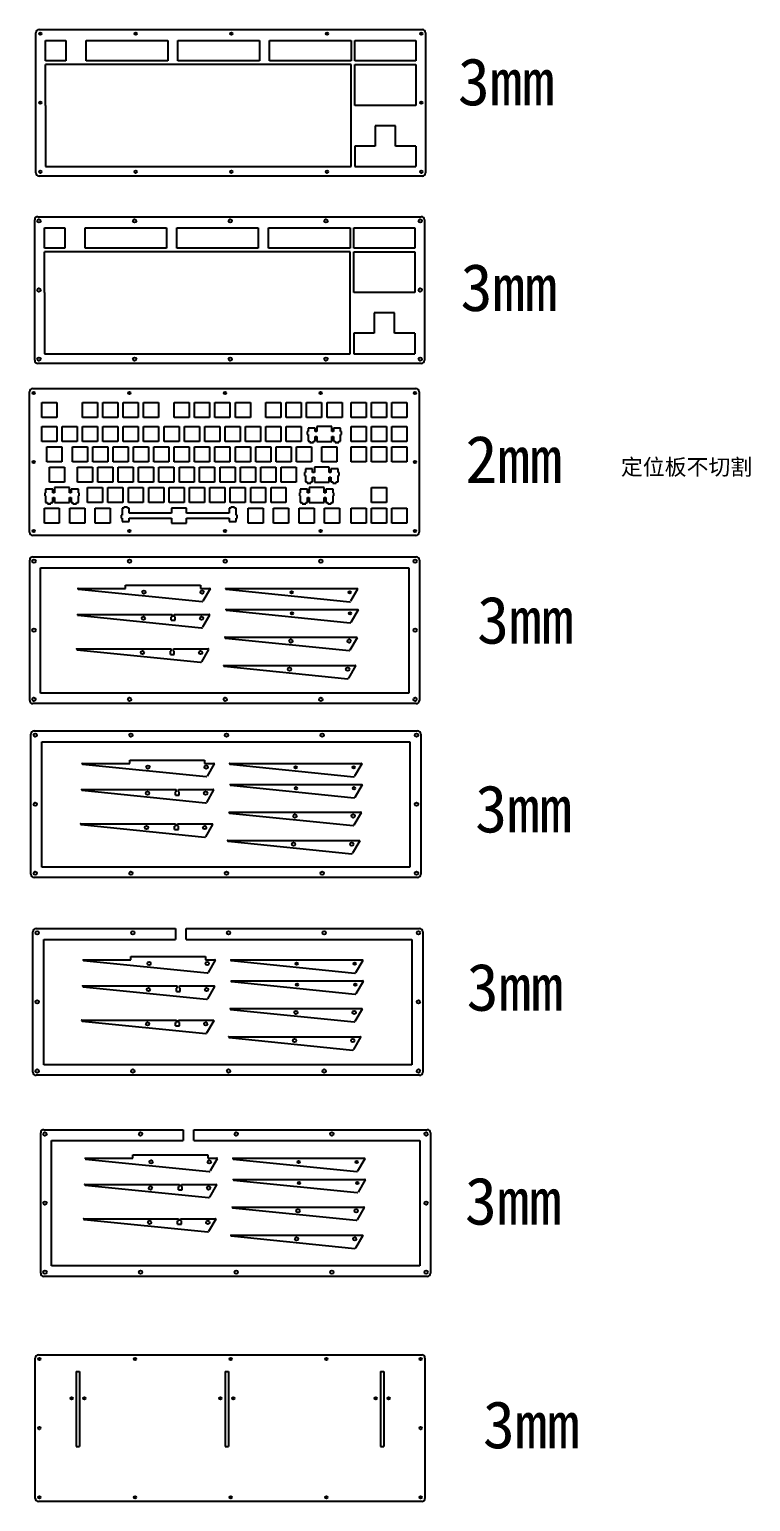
# Model space of a CAD drawing. Extents: x -387 to 1350, y -1226 to 150.
# Drawn here: x 676 to 1350, y -1226 to 150 of the extents above; entities that cross this region are included whole.
import ezdxf

# ---------------------------------------------------------------- set-up
doc = ezdxf.new("R2010")
doc.units = 0
doc.header["$MEASUREMENT"] = 0

msp = doc.modelspace()

# ---------------------------------------------------------------- linework, layer by layer
at = {"color": 0}
for p, q in [((682.2, 15.8), (682.2, 146.8)), ((685.2, 149.8), (1043.5, 149.8)), ((691.2, 139.5), (710.2, 139.5)), ((691.2, 120.4), (691.2, 139.5)), ((710.2, 139.5), (710.2, 120.4)), ((729.3, 139.5), (805.5, 139.5)), ((729.3, 120.4), (729.3, 139.5)), ((805.5, 139.5), (805.5, 120.4)), ((815, 139.5), (891.2, 139.5)), ((815, 120.4), (815, 139.5)), ((891.2, 139.5), (891.2, 120.4)), ((900.7, 139.5), (976.9, 139.5)), ((900.7, 120.4), (900.7, 139.5)), ((976.9, 139.5), (976.9, 120.4)), ((980.4, 139.5), (1037.5, 139.5)), ((980.4, 120.4), (980.4, 139.5)), ((1037.5, 139.5), (1037.5, 120.4)), ((1046.5, 146.8), (1046.5, 15.8)), ((710.2, 120.4), (691.2, 120.4)), ((976.9, 117), (691.2, 117)), ((805.5, 120.4), (729.3, 120.4)), ((891.2, 120.4), (815, 120.4)), ((976.9, 120.4), (900.7, 120.4)), ((977, 21.8), (977, 117)), ((1037.5, 120.4), (980.4, 120.4)), ((980.4, 117), (1037.5, 117)), ((980.4, 78.9), (980.4, 117)), ((1037.5, 117), (1037.5, 78.9)), ((691.2, 78.9), (691.2, 40.8)), ((1037.5, 78.9), (980.4, 78.9)), ((999.4, 59.9), (999.4, 40.8)), ((1018.5, 59.9), (999.4, 59.9)), ((1018.5, 40.8), (1018.5, 59.9)), ((691.2, 40.8), (691.2, 21.8)), ((999.4, 40.8), (980.4, 40.8)), ((980.4, 40.8), (980.4, 21.8)), ((1037.5, 40.8), (1018.5, 40.8)), ((691.2, 21.7), (976.9, 21.7)), ((980.4, 21.7), (1037.5, 21.7)), ((1043.5, 12.8), (685.2, 12.8)), ((684.1, -25.1), (1042.5, -25.1)), ((681.1, -159.2), (681.1, -28.1)), ((690.1, -35.5), (709.2, -35.5)), ((690.1, -54.5), (690.1, -35.5)), ((709.2, -35.5), (709.2, -54.5)), ((728.2, -35.5), (804.4, -35.5)), ((728.2, -54.5), (728.2, -35.5)), ((804.4, -35.5), (804.4, -54.5)), ((813.9, -35.5), (890.1, -35.5)), ((813.9, -54.5), (813.9, -35.5)), ((890.1, -35.5), (890.1, -54.5)), ((899.7, -35.5), (975.9, -35.5)), ((899.7, -54.5), (899.7, -35.5)), ((975.9, -35.5), (975.9, -54.5)), ((979.3, -35.5), (1036.5, -35.5)), ((979.3, -54.5), (979.3, -35.5)), ((1036.5, -35.5), (1036.5, -54.5)), ((1045.5, -28.1), (1045.5, -159.2)), ((709.2, -54.5), (690.1, -54.5)), ((804.4, -54.5), (728.2, -54.5)), ((890.1, -54.5), (813.9, -54.5)), ((975.9, -54.5), (899.7, -54.5)), ((1036.5, -54.5), (979.3, -54.5)), ((975.9, -57.9), (690.1, -57.9)), ((976, -153.2), (976, -57.9)), ((979.3, -57.9), (1036.5, -57.9)), ((979.3, -96), (979.3, -57.9)), ((1036.5, -57.9), (1036.5, -96)), ((690.1, -96), (690.1, -134.1)), ((1036.5, -96), (979.3, -96)), ((998.4, -115.1), (998.4, -134.1)), ((1017.4, -115.1), (998.4, -115.1)), ((1017.4, -134.1), (1017.4, -115.1)), ((690.1, -134.1), (690.1, -153.2)), ((998.4, -134.1), (979.3, -134.1)), ((979.3, -134.1), (979.3, -153.2)), ((1036.5, -134.1), (1017.4, -134.1)), ((1042.5, -162.2), (684.1, -162.2)), ((690.1, -153.3), (975.9, -153.3)), ((979.3, -153.3), (1036.5, -153.3)), ((687.7, -198.7), (701.7, -198.7)), ((687.7, -212.7), (687.7, -198.7)), ((701.7, -198.7), (701.7, -212.7)), ((725.8, -198.7), (739.8, -198.7)), ((725.8, -212.7), (725.8, -198.7)), ((739.8, -198.7), (739.8, -212.7)), ((744.8, -198.7), (758.8, -198.7)), ((744.8, -212.7), (744.8, -198.7)), ((758.8, -198.7), (758.8, -212.7)), ((763.9, -198.7), (777.9, -198.7)), ((763.9, -212.7), (763.9, -198.7)), ((777.9, -198.7), (777.9, -212.7)), ((782.9, -198.7), (796.9, -198.7)), ((782.9, -212.7), (782.9, -198.7)), ((796.9, -198.7), (796.9, -212.7)), ((811.5, -198.7), (825.5, -198.7)), ((811.5, -212.7), (811.5, -198.7)), ((825.5, -198.7), (825.5, -212.7)), ((830.6, -198.7), (844.6, -198.7)), ((830.6, -212.7), (830.6, -198.7)), ((844.6, -198.7), (844.6, -212.7)), ((849.6, -198.7), (863.6, -198.7)), ((849.6, -212.7), (849.6, -198.7)), ((863.6, -198.7), (863.6, -212.7)), ((868.7, -198.7), (882.7, -198.7)), ((868.7, -212.7), (868.7, -198.7)), ((882.7, -198.7), (882.7, -212.7)), ((897.2, -198.7), (911.2, -198.7)), ((897.2, -212.7), (897.2, -198.7)), ((911.2, -198.7), (911.2, -212.7)), ((916.3, -198.7), (930.3, -198.7)), ((916.3, -212.7), (916.3, -198.7)), ((930.3, -198.7), (930.3, -212.7)), ((935.3, -198.7), (949.3, -198.7)), ((935.3, -212.7), (935.3, -198.7)), ((949.3, -198.7), (949.3, -212.7)), ((954.4, -198.7), (968.4, -198.7)), ((954.4, -212.7), (954.4, -198.7)), ((968.4, -198.7), (968.4, -212.7)), ((976.9, -198.7), (990.9, -198.7)), ((976.9, -212.7), (976.9, -198.7)), ((990.9, -198.7), (990.9, -212.7)), ((995.9, -198.7), (1009.9, -198.7)), ((995.9, -212.7), (995.9, -198.7)), ((1009.9, -198.7), (1009.9, -212.7)), ((1015, -198.7), (1029, -198.7)), ((1015, -212.7), (1015, -198.7)), ((1029, -198.7), (1029, -212.7)), ((701.7, -212.7), (687.7, -212.7)), ((739.8, -212.7), (725.8, -212.7)), ((758.8, -212.7), (744.8, -212.7)), ((777.9, -212.7), (763.9, -212.7)), ((796.9, -212.7), (782.9, -212.7)), ((825.5, -212.7), (811.5, -212.7)), ((844.6, -212.7), (830.6, -212.7)), ((863.6, -212.7), (849.6, -212.7)), ((882.7, -212.7), (868.7, -212.7)), ((911.2, -212.7), (897.2, -212.7)), ((930.3, -212.7), (916.3, -212.7)), ((949.3, -212.7), (935.3, -212.7)), ((968.4, -212.7), (954.4, -212.7)), ((990.9, -212.7), (976.9, -212.7)), ((1009.9, -212.7), (995.9, -212.7)), ((1029, -212.7), (1015, -212.7)), ((687.7, -221.2), (701.7, -221.2)), ((687.7, -235.2), (687.7, -221.2)), ((701.7, -221.2), (701.7, -235.2)), ((706.7, -221.2), (720.7, -221.2)), ((706.7, -235.2), (706.7, -221.2)), ((720.7, -221.2), (720.7, -235.2)), ((725.8, -221.2), (739.8, -221.2)), ((725.8, -235.2), (725.8, -221.2)), ((739.8, -221.2), (739.8, -235.2)), ((744.8, -221.2), (758.8, -221.2)), ((744.8, -235.2), (744.8, -221.2)), ((758.8, -221.2), (758.8, -235.2)), ((763.9, -221.2), (777.9, -221.2)), ((763.9, -235.2), (763.9, -221.2)), ((777.9, -221.2), (777.9, -235.2)), ((782.9, -221.2), (796.9, -221.2)), ((782.9, -235.2), (782.9, -221.2)), ((796.9, -221.2), (796.9, -235.2)), ((802, -221.2), (816, -221.2)), ((802, -235.2), (802, -221.2)), ((816, -221.2), (816, -235.2)), ((821, -221.2), (835, -221.2)), ((821, -235.2), (821, -221.2)), ((835, -221.2), (835, -235.2)), ((840.1, -221.2), (854.1, -221.2)), ((840.1, -235.2), (840.1, -221.2)), ((854.1, -221.2), (854.1, -235.2)), ((859.1, -221.2), (873.1, -221.2)), ((859.1, -235.2), (859.1, -221.2)), ((873.1, -221.2), (873.1, -235.2)), ((878.2, -221.2), (892.2, -221.2)), ((878.2, -235.2), (878.2, -221.2)), ((892.2, -221.2), (892.2, -235.2)), ((897.2, -221.2), (911.2, -221.2)), ((897.2, -235.2), (897.2, -221.2)), ((911.2, -221.2), (911.2, -235.2)), ((916.3, -221.2), (930.3, -221.2)), ((916.3, -235.2), (916.3, -221.2)), ((930.3, -221.2), (930.3, -235.2)), ((936.6, -225.9), (935.8, -225.9)), ((935.8, -225.9), (935.8, -228.7)), ((935.8, -228.7), (936.6, -228.7)), ((943.3, -222.6), (936.6, -222.6)), ((936.6, -222.6), (936.6, -225.9)), ((936.6, -228.7), (936.6, -234.9)), ((943.3, -225.9), (943.3, -222.6)), ((944.9, -225.9), (943.3, -225.9)), ((943.3, -234.9), (943.3, -230.5)), ((943.3, -230.5), (944.9, -230.5)), ((944.9, -221.2), (944.9, -225.9)), ((958.9, -221.2), (944.9, -221.2)), ((944.9, -230.5), (944.9, -235.2)), ((958.9, -225.9), (958.9, -221.2)), ((960.4, -225.9), (958.9, -225.9)), ((958.9, -235.2), (958.9, -230.5)), ((958.9, -230.5), (960.4, -230.5)), ((967.1, -222.6), (960.4, -222.6)), ((960.4, -222.6), (960.4, -225.9)), ((960.4, -230.5), (960.4, -234.9)), ((967.1, -225.9), (967.1, -222.6)), ((968, -225.9), (967.1, -225.9)), ((967.1, -234.9), (967.1, -228.7)), ((967.1, -228.7), (968, -228.7)), ((968, -228.7), (968, -225.9)), ((976.9, -221.2), (990.9, -221.2)), ((976.9, -235.2), (976.9, -221.2)), ((990.9, -221.2), (990.9, -235.2)), ((995.9, -221.2), (1009.9, -221.2)), ((995.9, -235.2), (995.9, -221.2)), ((1009.9, -221.2), (1009.9, -235.2)), ((1015, -221.2), (1029, -221.2)), ((1015, -235.2), (1015, -221.2)), ((1029, -221.2), (1029, -235.2)), ((701.7, -235.2), (687.7, -235.2)), ((692.5, -240.2), (706.4, -240.2)), ((692.5, -254.2), (692.5, -240.2)), ((706.4, -240.2), (706.4, -254.2)), ((720.7, -235.2), (706.7, -235.2)), ((716.3, -240.2), (730.3, -240.2)), ((716.3, -254.2), (716.3, -240.2)), ((739.8, -235.2), (725.8, -235.2)), ((730.3, -240.2), (730.3, -254.2)), ((735.3, -240.2), (749.3, -240.2)), ((735.3, -254.2), (735.3, -240.2)), ((758.8, -235.2), (744.8, -235.2)), ((749.3, -240.2), (749.3, -254.2)), ((754.4, -240.2), (768.4, -240.2)), ((754.4, -254.2), (754.4, -240.2)), ((777.9, -235.2), (763.9, -235.2)), ((768.4, -240.2), (768.4, -254.2)), ((773.4, -240.2), (787.4, -240.2)), ((773.4, -254.2), (773.4, -240.2)), ((796.9, -235.2), (782.9, -235.2)), ((787.4, -240.2), (787.4, -254.2)), ((792.5, -240.2), (806.5, -240.2)), ((792.5, -254.2), (792.5, -240.2)), ((816, -235.2), (802, -235.2)), ((806.5, -240.2), (806.5, -254.2)), ((811.5, -240.2), (825.5, -240.2)), ((811.5, -254.2), (811.5, -240.2)), ((835, -235.2), (821, -235.2)), ((825.5, -240.2), (825.5, -254.2)), ((830.6, -240.2), (844.6, -240.2)), ((830.6, -254.2), (830.6, -240.2)), ((854.1, -235.2), (840.1, -235.2)), ((844.6, -240.2), (844.6, -254.2)), ((849.6, -240.2), (863.6, -240.2)), ((849.6, -254.2), (849.6, -240.2)), ((873.1, -235.2), (859.1, -235.2)), ((863.6, -240.2), (863.6, -254.2)), ((868.7, -240.2), (882.7, -240.2)), ((868.7, -254.2), (868.7, -240.2)), ((892.2, -235.2), (878.2, -235.2)), ((882.7, -240.2), (882.7, -254.2)), ((887.7, -240.2), (901.7, -240.2)), ((887.7, -254.2), (887.7, -240.2)), ((911.2, -235.2), (897.2, -235.2)), ((901.7, -240.2), (901.7, -254.2)), ((906.8, -240.2), (920.8, -240.2)), ((906.8, -254.2), (906.8, -240.2)), ((930.3, -235.2), (916.3, -235.2)), ((920.8, -240.2), (920.8, -254.2)), ((925.8, -240.2), (939.8, -240.2)), ((925.8, -254.2), (925.8, -240.2)), ((936.6, -234.9), (938.3, -234.9)), ((938.3, -234.9), (938.3, -236.1)), ((938.3, -236.1), (941.6, -236.1)), ((939.8, -240.2), (939.8, -254.2)), ((941.6, -236.1), (941.6, -234.9)), ((941.6, -234.9), (943.3, -234.9)), ((944.9, -235.2), (958.9, -235.2)), ((949.4, -240.2), (963.4, -240.2)), ((949.4, -254.2), (949.4, -240.2)), ((960.4, -234.9), (962.1, -234.9)), ((962.1, -234.9), (962.1, -236.1)), ((962.1, -236.1), (965.4, -236.1)), ((963.4, -240.2), (963.4, -254.2)), ((965.4, -236.1), (965.4, -234.9)), ((965.4, -234.9), (967.1, -234.9)), ((990.9, -235.2), (976.9, -235.2)), ((976.9, -240.2), (990.9, -240.2)), ((976.9, -254.2), (976.9, -240.2)), ((990.9, -240.2), (990.9, -254.2)), ((1009.9, -235.2), (995.9, -235.2)), ((995.9, -240.2), (1009.9, -240.2)), ((995.9, -254.2), (995.9, -240.2)), ((1009.9, -240.2), (1009.9, -254.2)), ((1029, -235.2), (1015, -235.2)), ((1015, -240.2), (1029, -240.2)), ((1015, -254.2), (1015, -240.2)), ((1029, -240.2), (1029, -254.2)), ((706.4, -254.2), (692.5, -254.2)), ((694.8, -259.3), (708.8, -259.3)), ((694.8, -273.3), (694.8, -259.3)), ((708.8, -259.3), (708.8, -273.3)), ((730.3, -254.2), (716.3, -254.2)), ((721, -259.3), (735, -259.3)), ((721, -273.3), (721, -259.3)), ((735, -259.3), (735, -273.3)), ((749.3, -254.2), (735.3, -254.2)), ((740.1, -259.3), (754.1, -259.3)), ((740.1, -273.3), (740.1, -259.3)), ((754.1, -259.3), (754.1, -273.3)), ((768.4, -254.2), (754.4, -254.2)), ((759.1, -259.3), (773.1, -259.3)), ((759.1, -273.3), (759.1, -259.3)), ((773.1, -259.3), (773.1, -273.3)), ((787.4, -254.2), (773.4, -254.2)), ((778.2, -259.3), (792.2, -259.3)), ((778.2, -273.3), (778.2, -259.3)), ((792.2, -259.3), (792.2, -273.3)), ((806.5, -254.2), (792.5, -254.2)), ((797.2, -259.3), (811.2, -259.3)), ((797.2, -273.3), (797.2, -259.3)), ((811.2, -259.3), (811.2, -273.3)), ((825.5, -254.2), (811.5, -254.2)), ((816.3, -259.3), (830.3, -259.3)), ((816.3, -273.3), (816.3, -259.3)), ((830.3, -259.3), (830.3, -273.3)), ((844.6, -254.2), (830.6, -254.2)), ((835.3, -259.3), (849.3, -259.3)), ((835.3, -273.3), (835.3, -259.3)), ((849.3, -259.3), (849.3, -273.3)), ((863.6, -254.2), (849.6, -254.2)), ((854.4, -259.3), (868.4, -259.3)), ((854.4, -273.3), (854.4, -259.3)), ((868.4, -259.3), (868.4, -273.3)), ((882.7, -254.2), (868.7, -254.2)), ((873.4, -259.3), (887.4, -259.3)), ((873.4, -273.3), (873.4, -259.3)), ((887.4, -259.3), (887.4, -273.3)), ((901.7, -254.2), (887.7, -254.2)), ((892.5, -259.3), (906.5, -259.3)), ((892.5, -273.3), (892.5, -259.3)), ((906.5, -259.3), (906.5, -273.3)), ((920.8, -254.2), (906.8, -254.2)), ((911.5, -259.3), (925.5, -259.3)), ((911.5, -273.3), (911.5, -259.3)), ((925.5, -259.3), (925.5, -273.3)), ((939.8, -254.2), (925.8, -254.2)), ((940.9, -260.7), (934.2, -260.7)), ((934.2, -260.7), (934.2, -264)), ((940.9, -264), (940.9, -260.7)), ((942.5, -259.3), (942.5, -264)), ((956.5, -259.3), (942.5, -259.3)), ((963.4, -254.2), (949.4, -254.2)), ((956.5, -264), (956.5, -259.3)), ((964.7, -260.7), (958, -260.7)), ((958, -260.7), (958, -264)), ((964.7, -264), (964.7, -260.7)), ((990.9, -254.2), (976.9, -254.2)), ((1009.9, -254.2), (995.9, -254.2)), ((1029, -254.2), (1015, -254.2)), ((708.8, -273.3), (694.8, -273.3)), ((735, -273.3), (721, -273.3)), ((754.1, -273.3), (740.1, -273.3)), ((773.1, -273.3), (759.1, -273.3)), ((792.2, -273.3), (778.2, -273.3)), ((811.2, -273.3), (797.2, -273.3)), ((830.3, -273.3), (816.3, -273.3)), ((849.3, -273.3), (835.3, -273.3)), ((868.4, -273.3), (854.4, -273.3)), ((887.4, -273.3), (873.4, -273.3)), ((906.5, -273.3), (892.5, -273.3)), ((925.5, -273.3), (911.5, -273.3)), ((934.2, -264), (933.4, -264)), ((933.4, -264), (933.4, -266.8)), ((933.4, -266.8), (934.2, -266.8)), ((934.2, -266.8), (934.2, -273)), ((934.2, -273), (935.9, -273)), ((935.9, -273), (935.9, -274.2)), ((935.9, -274.2), (939.2, -274.2)), ((939.2, -274.2), (939.2, -273)), ((939.2, -273), (940.9, -273)), ((942.5, -264), (940.9, -264)), ((940.9, -273), (940.9, -268.6)), ((940.9, -268.6), (942.5, -268.6)), ((942.5, -268.6), (942.5, -273.3)), ((942.5, -273.3), (956.5, -273.3)), ((958, -264), (956.5, -264)), ((956.5, -273.3), (956.5, -268.6)), ((956.5, -268.6), (958, -268.6)), ((958, -268.6), (958, -273)), ((958, -273), (959.7, -273)), ((959.7, -273), (959.7, -274.2)), ((959.7, -274.2), (963, -274.2)), ((963, -274.2), (963, -273)), ((963, -273), (964.7, -273)), ((965.6, -264), (964.7, -264)), ((964.7, -273), (964.7, -266.8)), ((964.7, -266.8), (965.6, -266.8)), ((965.6, -266.8), (965.6, -264)), ((691.3, -283), (690.5, -283)), ((690.5, -283), (690.5, -285.8)), ((690.5, -285.8), (691.3, -285.8)), ((698.1, -279.8), (691.3, -279.8)), ((691.3, -279.8), (691.3, -283)), ((691.3, -285.8), (691.3, -292.1)), ((698.1, -283), (698.1, -279.8)), ((699.6, -283), (698.1, -283)), ((698.1, -292.1), (698.1, -287.6)), ((698.1, -287.6), (699.6, -287.6)), ((699.6, -278.3), (699.6, -283)), ((713.6, -278.3), (699.6, -278.3)), ((699.6, -287.6), (699.6, -292.3)), ((713.6, -283), (713.6, -278.3)), ((715.1, -283), (713.6, -283)), ((713.6, -292.3), (713.6, -287.6)), ((713.6, -287.6), (715.1, -287.6)), ((721.9, -279.8), (715.1, -279.8)), ((715.1, -279.8), (715.1, -283)), ((715.1, -287.6), (715.1, -292.1)), ((721.9, -283), (721.9, -279.8)), ((722.7, -283), (721.9, -283)), ((721.9, -292.1), (721.9, -285.8)), ((721.9, -285.8), (722.7, -285.8)), ((722.7, -285.8), (722.7, -283)), ((730.6, -278.3), (744.5, -278.3)), ((730.6, -292.3), (730.6, -278.3)), ((744.5, -278.3), (744.5, -292.3)), ((749.6, -278.3), (763.6, -278.3)), ((749.6, -292.3), (749.6, -278.3)), ((763.6, -278.3), (763.6, -292.3)), ((768.7, -278.3), (782.6, -278.3)), ((768.7, -292.3), (768.7, -278.3)), ((782.6, -278.3), (782.6, -292.3)), ((787.7, -278.3), (801.7, -278.3)), ((787.7, -292.3), (787.7, -278.3)), ((801.7, -278.3), (801.7, -292.3)), ((806.8, -278.3), (820.7, -278.3)), ((806.8, -292.3), (806.8, -278.3)), ((820.7, -278.3), (820.7, -292.3)), ((825.8, -278.3), (839.8, -278.3)), ((825.8, -292.3), (825.8, -278.3)), ((839.8, -278.3), (839.8, -292.3)), ((844.9, -278.3), (858.8, -278.3)), ((844.9, -292.3), (844.9, -278.3)), ((858.8, -278.3), (858.8, -292.3)), ((863.9, -278.3), (877.9, -278.3)), ((863.9, -292.3), (863.9, -278.3)), ((877.9, -278.3), (877.9, -292.3)), ((883, -278.3), (896.9, -278.3)), ((883, -292.3), (883, -278.3)), ((896.9, -278.3), (896.9, -292.3)), ((902, -278.3), (916, -278.3)), ((902, -292.3), (902, -278.3)), ((916, -278.3), (916, -292.3)), ((929.4, -283), (928.6, -283)), ((928.6, -283), (928.6, -285.8)), ((928.6, -285.8), (929.4, -285.8)), ((936.2, -279.8), (929.4, -279.8)), ((929.4, -279.8), (929.4, -283)), ((929.4, -285.8), (929.4, -292.1)), ((936.2, -283), (936.2, -279.8)), ((937.7, -283), (936.2, -283)), ((936.2, -292.1), (936.2, -287.6)), ((936.2, -287.6), (937.7, -287.6)), ((937.7, -278.3), (937.7, -283)), ((951.7, -278.3), (937.7, -278.3)), ((937.7, -287.6), (937.7, -292.3)), ((951.7, -283), (951.7, -278.3)), ((953.2, -283), (951.7, -283)), ((951.7, -292.3), (951.7, -287.6)), ((951.7, -287.6), (953.2, -287.6)), ((960, -279.8), (953.2, -279.8)), ((953.2, -279.8), (953.2, -283)), ((953.2, -287.6), (953.2, -292.1)), ((960, -283), (960, -279.8)), ((960.8, -283), (960, -283)), ((960, -292.1), (960, -285.8)), ((960, -285.8), (960.8, -285.8)), ((960.8, -285.8), (960.8, -283)), ((995.9, -278.3), (1009.9, -278.3)), ((995.9, -292.3), (995.9, -278.3)), ((1009.9, -278.3), (1009.9, -292.3)), ((690.1, -297.4), (704.1, -297.4)), ((690.1, -311.4), (690.1, -297.4)), ((691.3, -292.1), (693, -292.1)), ((693, -292.1), (693, -293.3)), ((693, -293.3), (696.3, -293.3)), ((696.3, -293.3), (696.3, -292.1)), ((696.3, -292.1), (698.1, -292.1)), ((699.6, -292.3), (713.6, -292.3)), ((704.1, -297.4), (704.1, -311.4)), ((713.9, -297.4), (727.9, -297.4)), ((713.9, -311.4), (713.9, -297.4)), ((715.1, -292.1), (716.8, -292.1)), ((716.8, -292.1), (716.8, -293.3)), ((716.8, -293.3), (720.1, -293.3)), ((720.1, -293.3), (720.1, -292.1)), ((720.1, -292.1), (721.9, -292.1)), ((727.9, -297.4), (727.9, -311.4)), ((744.5, -292.3), (730.6, -292.3)), ((737.7, -297.4), (751.7, -297.4)), ((737.7, -311.4), (737.7, -297.4)), ((763.6, -292.3), (749.6, -292.3)), ((751.7, -297.4), (751.7, -311.4)), ((764.5, -297.6), (762.8, -297.6)), ((762.8, -297.6), (762.8, -303.9)), ((767.8, -296.4), (764.5, -296.4)), ((764.5, -296.4), (764.5, -297.6)), ((767.8, -297.6), (767.8, -296.4)), ((769.5, -297.6), (767.8, -297.6)), ((782.6, -292.3), (768.7, -292.3)), ((769.5, -302.1), (769.5, -297.6)), ((809.1, -302.1), (769.5, -302.1)), ((801.7, -292.3), (787.7, -292.3)), ((820.7, -292.3), (806.8, -292.3)), ((809.1, -297.4), (809.1, -302.1)), ((823.1, -297.4), (809.1, -297.4)), ((823.1, -302.1), (823.1, -297.4)), ((862.8, -302.1), (823.1, -302.1)), ((839.8, -292.3), (825.8, -292.3)), ((858.8, -292.3), (844.9, -292.3)), ((864.5, -297.6), (862.8, -297.6)), ((862.8, -297.6), (862.8, -302.1)), ((877.9, -292.3), (863.9, -292.3)), ((867.8, -296.4), (864.5, -296.4)), ((864.5, -296.4), (864.5, -297.6)), ((867.8, -297.6), (867.8, -296.4)), ((869.5, -297.6), (867.8, -297.6)), ((869.5, -303.9), (869.5, -297.6)), ((880.6, -297.4), (894.6, -297.4)), ((880.6, -311.4), (880.6, -297.4)), ((896.9, -292.3), (883, -292.3)), ((894.6, -297.4), (894.6, -311.4)), ((916, -292.3), (902, -292.3)), ((904.4, -297.4), (918.4, -297.4)), ((904.4, -311.4), (904.4, -297.4)), ((918.4, -297.4), (918.4, -311.4)), ((928.2, -297.4), (942.2, -297.4)), ((928.2, -311.4), (928.2, -297.4)), ((929.4, -292.1), (931.2, -292.1)), ((931.2, -292.1), (931.2, -293.3)), ((931.2, -293.3), (934.5, -293.3)), ((934.5, -293.3), (934.5, -292.1)), ((934.5, -292.1), (936.2, -292.1)), ((937.7, -292.3), (951.7, -292.3)), ((942.2, -297.4), (942.2, -311.4)), ((952, -297.4), (966, -297.4)), ((952, -311.4), (952, -297.4)), ((953.2, -292.1), (955, -292.1)), ((955, -292.1), (955, -293.3)), ((955, -293.3), (958.3, -293.3)), ((958.3, -293.3), (958.3, -292.1)), ((958.3, -292.1), (960, -292.1)), ((966, -297.4), (966, -311.4)), ((976.9, -297.4), (990.9, -297.4)), ((976.9, -311.4), (976.9, -297.4)), ((990.9, -297.4), (990.9, -311.4)), ((1009.9, -292.3), (995.9, -292.3)), ((995.9, -297.4), (1009.9, -297.4)), ((995.9, -311.4), (995.9, -297.4)), ((1009.9, -297.4), (1009.9, -311.4)), ((1015, -297.4), (1029, -297.4)), ((1015, -311.4), (1015, -297.4)), ((1029, -297.4), (1029, -311.4)), ((704.1, -311.4), (690.1, -311.4)), ((727.9, -311.4), (713.9, -311.4)), ((751.7, -311.4), (737.7, -311.4)), ((762.8, -303.9), (761.9, -303.9)), ((761.9, -303.9), (761.9, -306.7)), ((761.9, -306.7), (762.8, -306.7)), ((762.8, -306.7), (762.8, -309.9)), ((762.8, -309.9), (769.5, -309.9)), ((769.5, -306.7), (809.1, -306.7)), ((769.5, -309.9), (769.5, -306.7)), ((809.1, -306.7), (809.1, -311.4)), ((809.1, -311.4), (823.1, -311.4)), ((823.1, -311.4), (823.1, -306.7)), ((823.1, -306.7), (862.8, -306.7)), ((862.8, -306.7), (862.8, -309.9)), ((862.8, -309.9), (869.5, -309.9)), ((870.3, -303.9), (869.5, -303.9)), ((869.5, -309.9), (869.5, -306.7)), ((869.5, -306.7), (870.3, -306.7)), ((870.3, -306.7), (870.3, -303.9)), ((894.6, -311.4), (880.6, -311.4)), ((918.4, -311.4), (904.4, -311.4)), ((942.2, -311.4), (928.2, -311.4)), ((966, -311.4), (952, -311.4)), ((990.9, -311.4), (976.9, -311.4)), ((1009.9, -311.4), (995.9, -311.4)), ((1029, -311.4), (1015, -311.4)), ((676.4, -477.1), (676.4, -346)), ((686.4, -353.2), (1030.7, -353.2)), ((686.4, -470.2), (686.4, -353.2)), ((1030.7, -353.2), (1030.7, -470.2)), ((1037.7, -480.1), (679.4, -480.1)), ((1030.7, -470.2), (686.4, -470.2)), ((677.6, -639.6), (677.6, -508.5)), ((687.6, -515.7), (1031.9, -515.7)), ((687.6, -632.8), (687.6, -515.7)), ((1031.9, -515.7), (1031.9, -632.8)), ((1039, -642.6), (680.6, -642.6)), ((1031.9, -632.8), (687.6, -632.8)), ((679.4, -824.4), (679.4, -693.3)), ((689.5, -700.5), (812.6, -700.5)), ((689.5, -817.5), (689.5, -700.5)), ((822.6, -700.5), (1033.8, -700.5)), ((1033.8, -700.5), (1033.8, -817.5)), ((1033.8, -817.5), (689.5, -817.5)), ((680, -826.1), (679.9, -825.9)), ((1040.8, -827.4), (682.4, -827.4)), ((686.7, -1012.3), (686.7, -881.2)), ((696.7, -888.4), (819.8, -888.4)), ((696.7, -1005.4), (696.7, -888.4)), ((829.8, -888.4), (1041, -888.4)), ((1041, -888.4), (1041, -1005.4)), ((687.2, -1014.1), (687.1, -1013.9)), ((1048, -1015.3), (689.7, -1015.3)), ((1041, -1005.4), (696.7, -1005.4))]:
    msp.add_line(p, q, dxfattribs=at)
at = {"linetype": 'Continuous'}
for p, q in [((691.2, 78.9), (691.2, 117)), ((1037.5, 40.8), (1037.5, 21.7)), ((690.1, -96), (690.1, -57.9)), ((1036.5, -134.1), (1036.5, -153.3)), ((812.6, -690.3), (812.6, -700.5)), ((822.6, -700.5), (822.6, -690.3)), ((819.8, -878.2), (819.8, -888.4)), ((829.8, -888.4), (829.8, -878.2)), ((862.2, -1104.1), (862.2, -1104.1))]:
    msp.add_line(p, q, dxfattribs=at)
for p, q in [((676.2, -319.9), (676.2, -188.8)), ((679.2, -185.8), (1037.5, -185.8)), ((1040.5, -188.8), (1040.5, -319.9)), ((1037.5, -322.9), (679.2, -322.9)), ((679.4, -343), (1037.7, -343)), ((1040.7, -346), (1040.7, -477.1)), ((766.1, -372.4), (766.1, -369.4)), ((766.1, -369.4), (836.1, -369.4)), ((836.1, -369.4), (836.1, -372.4)), ((721.5, -372.6), (721.7, -373)), ((721.6, -372.4), (766.1, -372.4)), ((722, -373.2), (837.6, -384.8)), ((836.1, -372.4), (844.8, -372.4)), ((845, -372.9), (838.4, -384.4)), ((859.5, -372.7), (859.7, -373)), ((859.6, -372.5), (982.7, -372.5)), ((860, -373.2), (975.6, -384.9)), ((983, -373), (976.3, -384.5)), ((721, -397), (721.2, -397.4)), ((721.1, -396.9), (809.6, -396.9)), ((721.5, -397.6), (837.1, -409.2)), ((808.8, -402.1), (808.8, -398.9)), ((808.8, -398.9), (809.6, -398.9)), ((809.6, -398.9), (809.6, -396.9)), ((811.6, -396.9), (844.2, -396.9)), ((811.6, -398.9), (811.6, -396.9)), ((812.4, -398.9), (811.6, -398.9)), ((812.4, -402.1), (812.4, -398.9)), ((844.5, -397.3), (837.8, -408.8)), ((859.9, -392.3), (860.1, -392.7)), ((860, -392.2), (983.1, -392.2)), ((860.4, -392.9), (975.9, -404.5)), ((983.4, -392.6), (976.7, -404.2)), ((808.8, -402.1), (812.4, -402.1)), ((858.9, -418.3), (859.1, -418.6)), ((859, -418.1), (982.1, -418.1)), ((859.4, -418.8), (975, -430.5)), ((982.4, -418.5), (975.7, -430.1)), ((720.2, -429.1), (720.4, -429.5)), ((720.3, -429), (808.8, -429)), ((720.7, -429.7), (836.2, -441.3)), ((808, -434.2), (808, -431)), ((808, -431), (808.8, -431)), ((808, -434.2), (811.6, -434.2)), ((808.8, -431), (808.8, -429)), ((810.8, -429), (843.4, -429)), ((810.8, -431), (810.8, -429)), ((811.6, -431), (810.8, -431)), ((811.6, -434.2), (811.6, -431)), ((843.6, -429.4), (837, -440.9)), ((857.6, -444.6), (857.8, -444.9)), ((857.7, -444.4), (980.8, -444.4)), ((858.1, -445.1), (973.7, -456.8)), ((981.1, -444.8), (974.4, -456.4)), ((680.6, -505.5), (1039, -505.5)), ((1042, -508.5), (1042, -639.6)), ((725.3, -536.1), (725.6, -536.5)), ((725.4, -536), (769.9, -536)), ((769.9, -536), (769.9, -533)), ((769.9, -533), (839.9, -533)), ((839.9, -533), (839.9, -536)), ((839.9, -536), (848.6, -536)), ((848.8, -536.4), (842.2, -548)), ((863.3, -536.2), (863.5, -536.6)), ((863.4, -536), (986.5, -536)), ((725.9, -536.7), (841.4, -548.3)), ((863.8, -536.8), (979.4, -548.4)), ((986.8, -536.5), (980.1, -548)), ((724.8, -560.6), (725, -560.9)), ((724.9, -560.4), (813.4, -560.4)), ((725.3, -561.1), (840.9, -572.8)), ((812.6, -565.6), (812.6, -562.4)), ((812.6, -562.4), (813.4, -562.4)), ((813.4, -562.4), (813.4, -560.4)), ((815.4, -560.4), (848, -560.4)), ((815.4, -562.4), (815.4, -560.4)), ((816.2, -562.4), (815.4, -562.4)), ((816.2, -565.6), (816.2, -562.4)), ((848.3, -560.8), (841.6, -572.4)), ((863.7, -555.9), (863.9, -556.2)), ((863.8, -555.7), (986.9, -555.7)), ((864.2, -556.4), (979.7, -568.1)), ((987.2, -556.1), (980.5, -567.7)), ((812.6, -565.6), (816.2, -565.6)), ((862.7, -581.8), (862.9, -582.2)), ((862.8, -581.6), (986, -581.6)), ((863.2, -582.4), (978.8, -594)), ((986.2, -582.1), (979.5, -593.6)), ((724, -592.7), (724.2, -593)), ((724.1, -592.5), (812.6, -592.5)), ((724.5, -593.2), (840, -604.9)), ((811.8, -597.7), (811.8, -594.5)), ((811.8, -594.5), (812.6, -594.5)), ((811.8, -597.7), (815.4, -597.7)), ((812.6, -594.5), (812.6, -592.5)), ((814.6, -592.5), (847.2, -592.5)), ((814.6, -594.5), (814.6, -592.5)), ((815.4, -594.5), (814.6, -594.5)), ((815.4, -597.7), (815.4, -594.5)), ((847.4, -592.9), (840.8, -604.5)), ((861.4, -608.1), (861.6, -608.5)), ((861.5, -607.9), (984.6, -607.9)), ((861.9, -608.7), (977.5, -620.3)), ((984.9, -608.4), (978.2, -619.9)), ((682.4, -690.3), (812.6, -690.3)), ((822.6, -690.3), (1040.8, -690.3)), ((1043.8, -693.3), (1043.8, -824.4)), ((726.3, -719.6), (726.5, -720)), ((726.4, -719.5), (770.9, -719.5)), ((726.8, -720.2), (842.4, -731.8)), ((770.9, -719.5), (770.9, -716.5)), ((770.9, -716.5), (840.9, -716.5)), ((840.9, -716.5), (840.9, -719.5)), ((840.9, -719.5), (849.5, -719.5)), ((849.8, -719.9), (843.1, -731.4)), ((864.3, -719.7), (864.5, -720.1)), ((864.4, -719.5), (987.5, -719.5)), ((864.8, -720.2), (980.3, -731.9)), ((987.7, -720), (981.1, -731.5)), ((864.6, -739.4), (864.8, -739.7)), ((864.7, -739.2), (987.9, -739.2)), ((865.1, -739.9), (980.7, -751.5)), ((988.1, -739.6), (981.4, -751.2)), ((725.8, -744), (726, -744.4)), ((725.9, -743.9), (814.4, -743.9)), ((726.3, -744.6), (841.8, -756.2)), ((813.6, -749.1), (813.6, -745.9)), ((813.6, -745.9), (814.4, -745.9)), ((813.6, -749.1), (817.2, -749.1)), ((814.4, -745.9), (814.4, -743.9)), ((816.4, -743.9), (849, -743.9)), ((816.4, -745.9), (816.4, -743.9)), ((817.2, -745.9), (816.4, -745.9)), ((817.2, -749.1), (817.2, -745.9)), ((849.2, -744.3), (842.6, -755.9)), ((863.7, -765.3), (863.9, -765.6)), ((863.8, -765.1), (986.9, -765.1)), ((864.2, -765.8), (979.7, -777.5)), ((987.2, -765.6), (980.5, -777.1)), ((724.9, -776.1), (725.1, -776.5)), ((725, -776), (813.5, -776)), ((725.4, -776.7), (841, -788.3)), ((812.7, -781.2), (812.7, -778)), ((812.7, -778), (813.5, -778)), ((812.7, -781.2), (816.3, -781.2)), ((813.5, -778), (813.5, -776)), ((815.5, -776), (848.2, -776)), ((815.5, -778), (815.5, -776)), ((816.3, -778), (815.5, -778)), ((816.3, -781.2), (816.3, -778)), ((848.4, -776.4), (841.7, -788)), ((862.4, -791.6), (862.6, -791.9)), ((862.5, -791.4), (985.6, -791.4)), ((862.9, -792.1), (978.4, -803.8)), ((985.8, -791.9), (979.2, -803.4)), ((689.7, -878.2), (819.8, -878.2)), ((829.8, -878.2), (1048, -878.2)), ((1051, -881.2), (1051, -1012.3)), ((728.2, -905), (728.4, -905.4)), ((728.3, -904.8), (772.8, -904.8)), ((728.7, -905.6), (844.3, -917.2)), ((772.8, -904.8), (772.8, -901.8)), ((772.8, -901.8), (842.8, -901.8)), ((842.8, -901.8), (842.8, -904.8)), ((842.8, -904.8), (851.4, -904.8)), ((851.7, -905.3), (845, -916.8)), ((866.2, -905.1), (866.4, -905.4)), ((866.3, -904.9), (989.4, -904.9)), ((866.7, -905.6), (982.2, -917.3)), ((989.6, -905.4), (983, -916.9)), ((727.7, -929.4), (727.9, -929.8)), ((727.8, -929.3), (816.3, -929.3)), ((728.2, -930), (843.7, -941.6)), ((815.5, -934.5), (815.5, -931.3)), ((815.5, -931.3), (816.3, -931.3)), ((815.5, -934.5), (819.1, -934.5)), ((816.3, -931.3), (816.3, -929.3)), ((818.3, -929.3), (850.9, -929.3)), ((818.3, -931.3), (818.3, -929.3)), ((819.1, -931.3), (818.3, -931.3)), ((819.1, -934.5), (819.1, -931.3)), ((851.1, -929.7), (844.5, -941.2)), ((866.5, -924.7), (866.7, -925.1)), ((866.6, -924.6), (989.8, -924.6)), ((867, -925.3), (982.6, -936.9)), ((990, -925), (983.4, -936.6)), ((726.8, -961.5), (727, -961.9)), ((726.9, -961.4), (815.4, -961.4)), ((727.3, -962.1), (842.9, -973.7)), ((815.4, -963.4), (815.4, -961.4)), ((817.4, -961.4), (850.1, -961.4)), ((817.4, -963.4), (817.4, -961.4)), ((850.3, -961.8), (843.6, -973.3)), ((865.6, -950.7), (865.8, -951)), ((865.7, -950.5), (988.8, -950.5)), ((866.1, -951.2), (981.6, -962.9)), ((989.1, -950.9), (982.4, -962.5)), ((814.6, -966.6), (814.6, -963.4)), ((814.6, -963.4), (815.4, -963.4)), ((814.6, -966.6), (818.2, -966.6)), ((818.2, -963.4), (817.4, -963.4)), ((818.2, -966.6), (818.2, -963.4)), ((864.3, -977), (864.5, -977.3)), ((864.4, -976.8), (987.5, -976.8)), ((864.8, -977.5), (980.3, -989.2)), ((987.7, -977.2), (981.1, -988.8)), ((681.5, -1222.7), (681.5, -1091.6)), ((684.5, -1088.6), (1042.9, -1088.6)), ((1045.9, -1091.6), (1045.9, -1222.7)), ((720, -1104.1), (720, -1174.1)), ((720, -1104.1), (723, -1104.1)), ((723, -1104.1), (723, -1174.1)), ((859.2, -1104.1), (859.2, -1174.1)), ((859.2, -1104.1), (862.2, -1104.1)), ((862.2, -1104.1), (862.2, -1174.1)), ((1004.4, -1104.1), (1004.4, -1174.1)), ((1004.4, -1104.1), (1007.4, -1104.1)), ((1007.4, -1104.1), (1007.4, -1174.1)), ((720, -1174.1), (723, -1174.1)), ((859.2, -1174.1), (862.2, -1174.1)), ((1004.4, -1174.1), (1007.4, -1174.1)), ((1042.9, -1225.7), (684.5, -1225.7))]:
    msp.add_line(p, q)
for centre, radius in [((686.2, 145.8), 1.1), ((775.6, 145.8), 1.1), ((865, 145.8), 1.1), ((954.4, 145.8), 1.1), ((1042.5, 145.8), 1.1), ((686.2, 81.3), 1.1), ((1042.5, 81.3), 1.1), ((686.2, 16.8), 1.1), ((775.6, 16.8), 1.1), ((865, 16.8), 1.1), ((954.4, 16.8), 1.1), ((1042.5, 16.8), 1.1), ((685.1, -29.1), 1.6), ((774.5, -29.1), 1.6), ((863.9, -29.1), 1.6), ((953.4, -29.1), 1.6), ((1041.5, -29.1), 1.6), ((685.1, -93.6), 1.6), ((1041.5, -93.6), 1.6), ((685.1, -158.2), 1.6), ((774.5, -158.2), 1.6), ((863.9, -158.2), 1.6), ((953.4, -158.2), 1.6), ((1041.5, -158.2), 1.6), ((680.2, -189.8), 1.1), ((769.6, -189.8), 1.1), ((859, -189.8), 1.1), ((948.4, -189.8), 1.1), ((1036.5, -189.8), 1.1), ((680.2, -254.4), 1.1), ((1036.5, -254.4), 1.1), ((680.2, -318.9), 1.1), ((769.6, -318.9), 1.1), ((859, -318.9), 1.1), ((948.4, -318.9), 1.1), ((1036.5, -318.9), 1.1), ((680.4, -347), 1.6), ((769.8, -347), 1.6), ((859.2, -347), 1.6), ((948.6, -347), 1.6), ((1036.7, -347), 1.6), ((680.4, -411.5), 1.6), ((1036.7, -411.5), 1.6), ((680.4, -476.1), 1.6), ((769.8, -476.1), 1.6), ((859.2, -476.1), 1.6), ((948.6, -476.1), 1.6), ((1036.7, -476.1), 1.6), ((1036.7, -476.1), 1.6), ((681.6, -509.5), 1.6), ((771, -509.5), 1.6), ((860.4, -509.5), 1.6), ((949.8, -509.5), 1.6), ((1038, -509.5), 1.6), ((681.6, -574.1), 1.6), ((1038, -574.1), 1.6), ((681.6, -638.6), 1.6), ((771, -638.6), 1.6), ((860.4, -638.6), 1.6), ((949.8, -638.6), 1.6), ((1038, -638.6), 1.6), ((1038, -638.6), 1.6), ((683.4, -694.3), 1.6), ((772.8, -694.3), 1.6), ((862.3, -694.3), 1.6), ((951.7, -694.3), 1.6), ((1039.8, -694.3), 1.6), ((683.4, -758.8), 1.6), ((1039.8, -758.8), 1.6), ((683.4, -823.4), 1.6), ((772.8, -823.4), 1.6), ((862.3, -823.4), 1.6), ((951.7, -823.4), 1.6), ((1039.8, -823.4), 1.6), ((690.7, -882.2), 1.6), ((780.1, -882.2), 1.6), ((869.5, -882.2), 1.6), ((958.9, -882.2), 1.6), ((1047, -882.2), 1.6), ((690.7, -946.8), 1.6), ((1047, -946.8), 1.6), ((690.7, -1011.3), 1.6), ((780.1, -1011.3), 1.6), ((869.5, -1011.3), 1.6), ((958.9, -1011.3), 1.6), ((1047, -1011.3), 1.6), ((685.5, -1092.6), 1.1), ((774.9, -1092.6), 1.1), ((864.3, -1092.6), 1.1), ((953.8, -1092.6), 1.1), ((1041.9, -1092.6), 1.1), ((685.5, -1157.1), 1.1), ((1041.9, -1157.1), 1.1), ((685.5, -1221.7), 1.1), ((774.9, -1221.7), 1.1), ((864.3, -1221.7), 1.1), ((953.8, -1221.7), 1.1), ((1041.9, -1221.7), 1.1)]:
    msp.add_circle(centre, radius, dxfattribs=at)
for centre, radius in [((783.2, -375.9), 1.6), ((837.6, -375.9), 1.6), ((921.2, -376), 1.1), ((975.6, -376), 1.1), ((782.7, -400.3), 1.6), ((837.1, -400.3), 1.6), ((921.6, -395.6), 1.1), ((975.9, -395.6), 1.1), ((920.6, -421.6), 1.6), ((975, -421.6), 1.6), ((781.8, -432.4), 1.6), ((836.2, -432.4), 1.6), ((919.3, -447.9), 1.6), ((973.7, -447.9), 1.6), ((787, -539.4), 1.6), ((841.4, -539.4), 1.6), ((925, -539.5), 1.1), ((979.4, -539.5), 1.1), ((786.5, -563.8), 1.6), ((840.9, -563.8), 1.6), ((925.4, -559.1), 1.1), ((979.7, -559.1), 1.1), ((924.4, -585.1), 1.6), ((978.8, -585.1), 1.6), ((785.6, -595.9), 1.6), ((840, -595.9), 1.6), ((923.1, -611.4), 1.6), ((977.5, -611.4), 1.6), ((788, -722.9), 1.6), ((842.4, -722.9), 1.6), ((925.9, -723), 1.1), ((980.3, -723), 1.1), ((926.3, -742.6), 1.1), ((980.7, -742.6), 1.1), ((787.4, -747.3), 1.6), ((841.8, -747.3), 1.6), ((925.3, -768.6), 1.6), ((979.7, -768.6), 1.6), ((786.6, -779.4), 1.6), ((841, -779.4), 1.6), ((924, -794.9), 1.6), ((978.4, -794.9), 1.6), ((789.9, -908.3), 1.6), ((844.3, -908.3), 1.6), ((927.8, -908.4), 1.1), ((982.2, -908.4), 1.1), ((789.3, -932.7), 1.6), ((843.7, -932.7), 1.6), ((928.2, -928), 1.1), ((982.6, -928), 1.1), ((927.2, -954), 1.6), ((981.6, -954), 1.6), ((788.5, -964.8), 1.6), ((842.9, -964.8), 1.6), ((925.9, -980.3), 1.6), ((980.3, -980.3), 1.6), ((715.5, -1129.1), 1.1), ((727.5, -1129.1), 1.1), ((854.7, -1129.1), 1.1), ((866.7, -1129.1), 1.1), ((999.9, -1129.1), 1.1), ((1011.9, -1129.1), 1.1)]:
    msp.add_circle(centre, radius)
for centre, start, end in [((685.2, 146.8), 90.0001, 180.0001), ((1043.5, 146.8), 359.9904, 89.9904), ((685.2, 15.8), 179.9999, 269.9999), ((1043.5, 15.8), 270.0095, 0.0095), ((684.1, -28.1), 90.0001, 180.0001), ((1042.5, -28.1), 359.9904, 89.9904), ((684.1, -159.2), 179.9999, 269.9999), ((1042.5, -159.2), 270.0095, 0.0095), ((679.2, -188.8), 90.0001, 180.0001), ((1037.5, -188.8), 359.9904, 89.9904), ((679.2, -319.9), 179.9999, 269.9999), ((1037.5, -319.9), 270.0095, 0.0095), ((679.4, -346), 90.0001, 180.0001), ((1037.7, -346), 359.9904, 89.9904), ((679.4, -477.1), 179.9999, 269.9999), ((1037.7, -477.1), 270.0095, 0.0095), ((680.6, -508.5), 90.0001, 180.0001), ((1039, -508.5), 359.9904, 89.9904), ((680.6, -639.6), 179.9999, 269.9999), ((1039, -639.6), 270.0095, 0.0095), ((682.4, -693.3), 90.0001, 180.0001), ((1040.8, -693.3), 359.9904, 89.9904), ((682.4, -824.4), 179.9999, 269.9999), ((1040.8, -824.4), 270.0095, 0.0095), ((689.7, -881.2), 90.0001, 180.0001), ((1048, -881.2), 359.9904, 89.9904), ((689.7, -1012.3), 179.9999, 269.9999), ((1048, -1012.3), 270.0095, 0.0095), ((684.5, -1091.6), 90.0001, 180.0001), ((1042.9, -1091.6), 359.9904, 89.9904), ((684.5, -1222.7), 179.9999, 269.9999), ((1042.9, -1222.7), 270.0095, 0.0095)]:
    msp.add_arc(centre, 3, start, end, dxfattribs=at)
for centre, radius, start, end in [((721.6, -372.6), 0.115, 90, 210), ((722.1, -372.7), 0.465, 214.6202, 259.6202), ((837.6, -384), 0.84, 267.1202, 327.1202), ((844.8, -372.7), 0.289, 330, 90), ((859.6, -372.6), 0.115, 90, 210), ((860.1, -372.8), 0.465, 214.6202, 259.6202), ((975.6, -384.1), 0.84, 267.1202, 327.1202), ((982.7, -372.8), 0.289, 330, 90), ((721.1, -397), 0.115, 90, 210), ((721.6, -397.1), 0.465, 214.6202, 259.6202), ((844.2, -397.1), 0.289, 330, 90), ((860, -392.3), 0.115, 90, 210), ((860.5, -392.4), 0.465, 214.6202, 259.6202), ((983.1, -392.5), 0.289, 330, 90), ((837.1, -408.4), 0.84, 267.1202, 327.1202), ((976, -403.7), 0.84, 267.1202, 327.1202), ((859, -418.2), 0.115, 90, 210), ((859.5, -418.4), 0.465, 214.6202, 259.6202), ((982.1, -418.4), 0.289, 330, 90), ((720.3, -429.1), 0.115, 90, 210), ((720.8, -429.2), 0.465, 214.6202, 259.6202), ((843.4, -429.2), 0.289, 330, 90), ((975, -429.6), 0.84, 267.1202, 327.1202), ((836.3, -440.5), 0.84, 267.1202, 327.1202), ((857.7, -444.5), 0.115, 90, 210), ((858.2, -444.7), 0.465, 214.6202, 259.6202), ((980.8, -444.7), 0.289, 330, 90), ((973.7, -455.9), 0.84, 267.1202, 327.1202), ((725.4, -536.1), 0.115, 90, 210), ((848.6, -536.3), 0.289, 330, 90), ((863.4, -536.2), 0.115, 90, 210), ((986.5, -536.3), 0.289, 330, 90), ((725.9, -536.2), 0.465, 214.6202, 259.6202), ((841.4, -547.5), 0.84, 267.1202, 327.1202), ((863.9, -536.3), 0.465, 214.6202, 259.6202), ((979.4, -547.6), 0.84, 267.1202, 327.1202), ((724.9, -560.5), 0.115, 90, 210), ((725.4, -560.6), 0.465, 214.6202, 259.6202), ((848, -560.7), 0.289, 330, 90), ((863.8, -555.8), 0.115, 90, 210), ((864.3, -555.9), 0.465, 214.6202, 259.6202), ((986.9, -556), 0.289, 330, 90), ((840.9, -571.9), 0.84, 267.1202, 327.1202), ((979.8, -567.2), 0.84, 267.1202, 327.1202), ((862.8, -581.8), 0.115, 90, 210), ((863.3, -581.9), 0.465, 214.6202, 259.6202), ((986, -581.9), 0.289, 330, 90), ((724.1, -592.6), 0.115, 90, 210), ((724.6, -592.7), 0.465, 214.6202, 259.6202), ((840.1, -604), 0.84, 267.1202, 327.1202), ((847.2, -592.8), 0.289, 330, 90), ((978.8, -593.2), 0.84, 267.1202, 327.1202), ((861.5, -608.1), 0.115, 90, 210), ((862, -608.2), 0.465, 214.6202, 259.6202), ((984.6, -608.2), 0.289, 330, 90), ((977.5, -619.5), 0.84, 267.1202, 327.1202), ((726.4, -719.6), 0.115, 90, 210), ((726.9, -719.7), 0.465, 214.6202, 259.6202), ((849.5, -719.7), 0.289, 330, 90), ((864.4, -719.6), 0.115, 90, 210), ((864.8, -719.8), 0.465, 214.6202, 259.6202), ((987.5, -719.8), 0.289, 330, 90), ((842.4, -731), 0.84, 267.1202, 327.1202), ((864.7, -739.3), 0.115, 90, 210), ((865.2, -739.4), 0.465, 214.6202, 259.6202), ((980.4, -731.1), 0.84, 267.1202, 327.1202), ((987.9, -739.5), 0.289, 330, 90), ((725.9, -744), 0.115, 90, 210), ((726.4, -744.1), 0.465, 214.6202, 259.6202), ((841.9, -755.4), 0.84, 267.1202, 327.1202), ((849, -744.2), 0.289, 330, 90), ((980.7, -750.7), 0.84, 267.1202, 327.1202), ((863.8, -765.2), 0.115, 90, 210), ((864.3, -765.4), 0.465, 214.6202, 259.6202), ((986.9, -765.4), 0.289, 330, 90), ((725, -776.1), 0.115, 90, 210), ((725.5, -776.2), 0.465, 214.6202, 259.6202), ((848.2, -776.3), 0.289, 330, 90), ((979.8, -776.7), 0.84, 267.1202, 327.1202), ((841, -787.5), 0.84, 267.1202, 327.1202), ((862.5, -791.5), 0.115, 90, 210), ((863, -791.7), 0.465, 214.6202, 259.6202), ((985.6, -791.7), 0.289, 330, 90), ((978.5, -803), 0.84, 267.1202, 327.1202), ((728.3, -905), 0.115, 90, 210), ((728.8, -905.1), 0.465, 214.6202, 259.6202), ((851.4, -905.1), 0.289, 330, 90), ((866.3, -905), 0.115, 90, 210), ((866.8, -905.2), 0.465, 214.6202, 259.6202), ((989.4, -905.2), 0.289, 330, 90), ((844.3, -916.4), 0.84, 267.1202, 327.1202), ((982.3, -916.5), 0.84, 267.1202, 327.1202), ((727.8, -929.4), 0.115, 90, 210), ((728.3, -929.5), 0.465, 214.6202, 259.6202), ((850.9, -929.5), 0.289, 330, 90), ((866.6, -924.7), 0.115, 90, 210), ((867.1, -924.8), 0.465, 214.6202, 259.6202), ((989.8, -924.9), 0.289, 330, 90), ((843.8, -940.8), 0.84, 267.1202, 327.1202), ((982.6, -936.1), 0.84, 267.1202, 327.1202), ((726.9, -961.5), 0.115, 90, 210), ((727.4, -961.6), 0.465, 214.6202, 259.6202), ((850.1, -961.6), 0.289, 330, 90), ((865.7, -950.6), 0.115, 90, 210), ((866.2, -950.8), 0.465, 214.6202, 259.6202), ((981.7, -962), 0.84, 267.1202, 327.1202), ((988.8, -950.8), 0.289, 330, 90), ((842.9, -972.9), 0.84, 267.1202, 327.1202), ((864.4, -976.9), 0.115, 90, 210), ((864.9, -977.1), 0.465, 214.6202, 259.6202), ((980.4, -988.3), 0.84, 267.1202, 327.1202), ((987.5, -977.1), 0.289, 330, 90)]:
    msp.add_arc(centre, radius, start, end)

# ---------------------------------------------------------------- texts
for s, p in [('3mm', (1076.6, 78.9)), ('3mm', (1079.1, -113.3)), ('2mm', (1083.7, -273.9)), ('3mm', (1094.6, -424.1)), ('3mm', (1092.8, -600.5)), ('3mm', (1084.8, -767.1)), ('3mm', (1083.2, -966.9)), ('3mm', (1100, -1175.9))]:
    msp.add_text(s, height=44.22, dxfattribs=at).set_placement(p)
at = {"linetype": 'Continuous', "insert": (1229.1, -251.5), "char_height": 15, "attachment_point": 1}
msp.add_mtext_dynamic_manual_height_columns('{\\fSimSun|b0|i0|c134|p2;定位板不切割}', width=136.442, gutter_width=221.1, heights=[0], dxfattribs=at)

doc.saveas('drawing.dxf')
